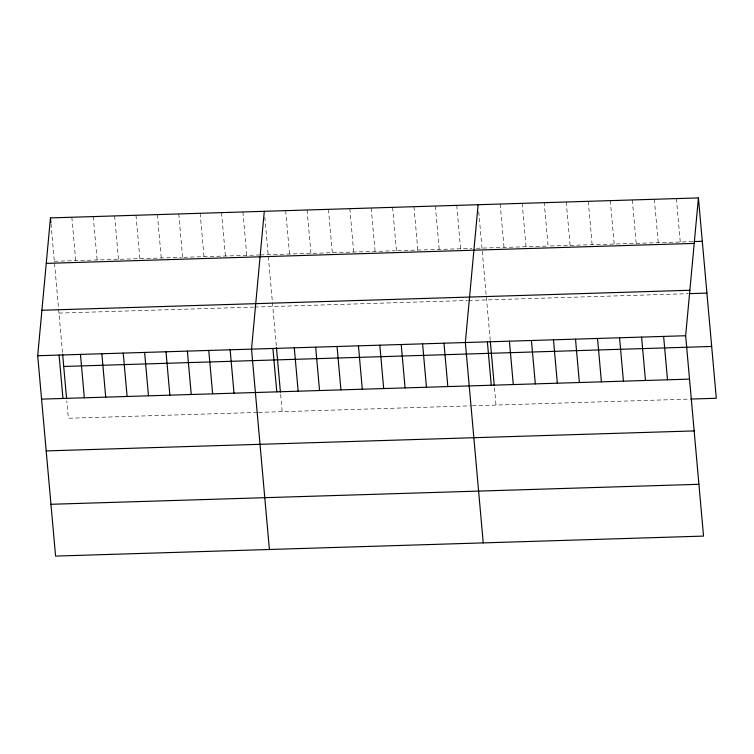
<?xml version="1.0" encoding="UTF-8"?>
<svg xmlns="http://www.w3.org/2000/svg" width="754" height="754" viewBox="0 0 754 754"><rect width="100%" height="100%" fill="white"/><g stroke="black" fill="none" stroke-linecap="round" stroke-linejoin="round"><path stroke-width="0.57" stroke-dasharray="3.77 2.83" d="M54.335 261.289L181.507 257.368M183.759 257.303L259.159 254.975M260.281 254.937L395.332 250.771M397.584 250.705L471.863 248.415M476.358 248.273L548.083 246.058L544.209 202.675M550.401 245.993L693.011 241.591M58.963 313.089L253.655 307.085M254.777 307.048L467.48 300.488M468.602 300.45L688.364 293.674M257.416 412.429L68.35 418.263L66.804 400.996M258.537 412.391L471.241 405.831M472.362 405.793L689.627 399.092M676.385 198.594L680.259 241.987M654.359 199.282L658.233 242.665M632.323 199.961L636.197 243.344M610.297 200.639L614.171 244.023M588.271 201.318L592.135 244.701M566.235 201.997L570.109 245.38M522.173 203.354L526.047 246.737M500.147 204.032L504.021 247.416M478.743 211.751L490.185 339.922M494.454 387.801L496 405.068M456.736 205.371L460.6 248.763M435.35 206.03L439.224 249.423M413.965 206.69L417.839 250.083M392.589 207.35L396.453 250.743M371.204 208.01L375.077 251.402M349.818 208.669L353.692 252.062M328.433 209.329L332.307 252.722M307.057 209.989L310.931 253.382M285.672 210.649L289.545 254.041M264.814 217.171L276.36 346.52M280.629 394.399L282.175 411.665M242.911 211.968L246.775 255.361M221.525 212.628L225.399 256.021M200.14 213.288L204.014 256.68M178.764 213.947L182.628 257.34M157.379 214.607L161.252 257.991M135.993 215.267L139.867 258.65M114.608 215.927L118.482 259.31M93.232 216.587L97.106 259.97M71.847 217.246L75.72 260.63M50.989 223.768L62.535 353.117"/><path stroke-width="1.13" d="M698.421 197.916L685.65 335.737L703.539 536.094L55.579 556.084L37.7 355.728L50.461 217.906L698.421 197.916L716.3 398.272L690.787 399.054M264.286 211.308L251.525 349.14L269.404 549.487M478.111 204.711L465.35 342.542L483.229 542.889M694.17 241.553L702.294 241.299M46.248 263.391L694.208 243.401M41.913 310.252L689.863 290.262M689.524 293.636L706.913 293.099M37.7 355.728L685.65 335.737M63.722 366.463L711.682 346.472M41.574 399.12L689.524 379.121M46.192 450.911L694.151 430.92M50.961 504.285L698.911 484.294M663.624 336.425L667.497 379.809M641.597 337.104L645.462 380.487M619.562 337.783L623.435 381.166M597.536 338.461L601.409 381.844M575.5 339.14L579.374 382.523M553.474 339.818L557.347 383.202M531.438 340.497L535.312 383.88M509.412 341.176L513.286 384.559M490.279 341.034L494.247 385.492M487.376 341.854L491.25 385.247M443.965 343.202L447.838 386.585M422.589 343.862L426.453 387.245M401.203 344.521L405.077 387.905M379.818 345.181L383.692 388.564M358.442 345.841L362.306 389.224M337.057 346.501L340.931 389.884M315.672 347.16L319.545 390.544M294.286 347.82L298.16 391.203M276.454 347.632L280.422 392.089M272.91 348.48L276.784 391.863M230.14 349.79L234.013 393.183M208.764 350.45L212.628 393.842M187.378 351.11L191.252 394.502M165.993 351.769L169.867 395.162M144.617 352.429L148.481 395.822M123.232 353.089L127.106 396.481M101.847 353.749L105.72 397.141M80.461 354.408L84.335 397.801M50.461 217.906L50.886 222.6M62.629 354.229L66.597 398.687M59.085 355.068L62.959 398.461"/></g></svg>
